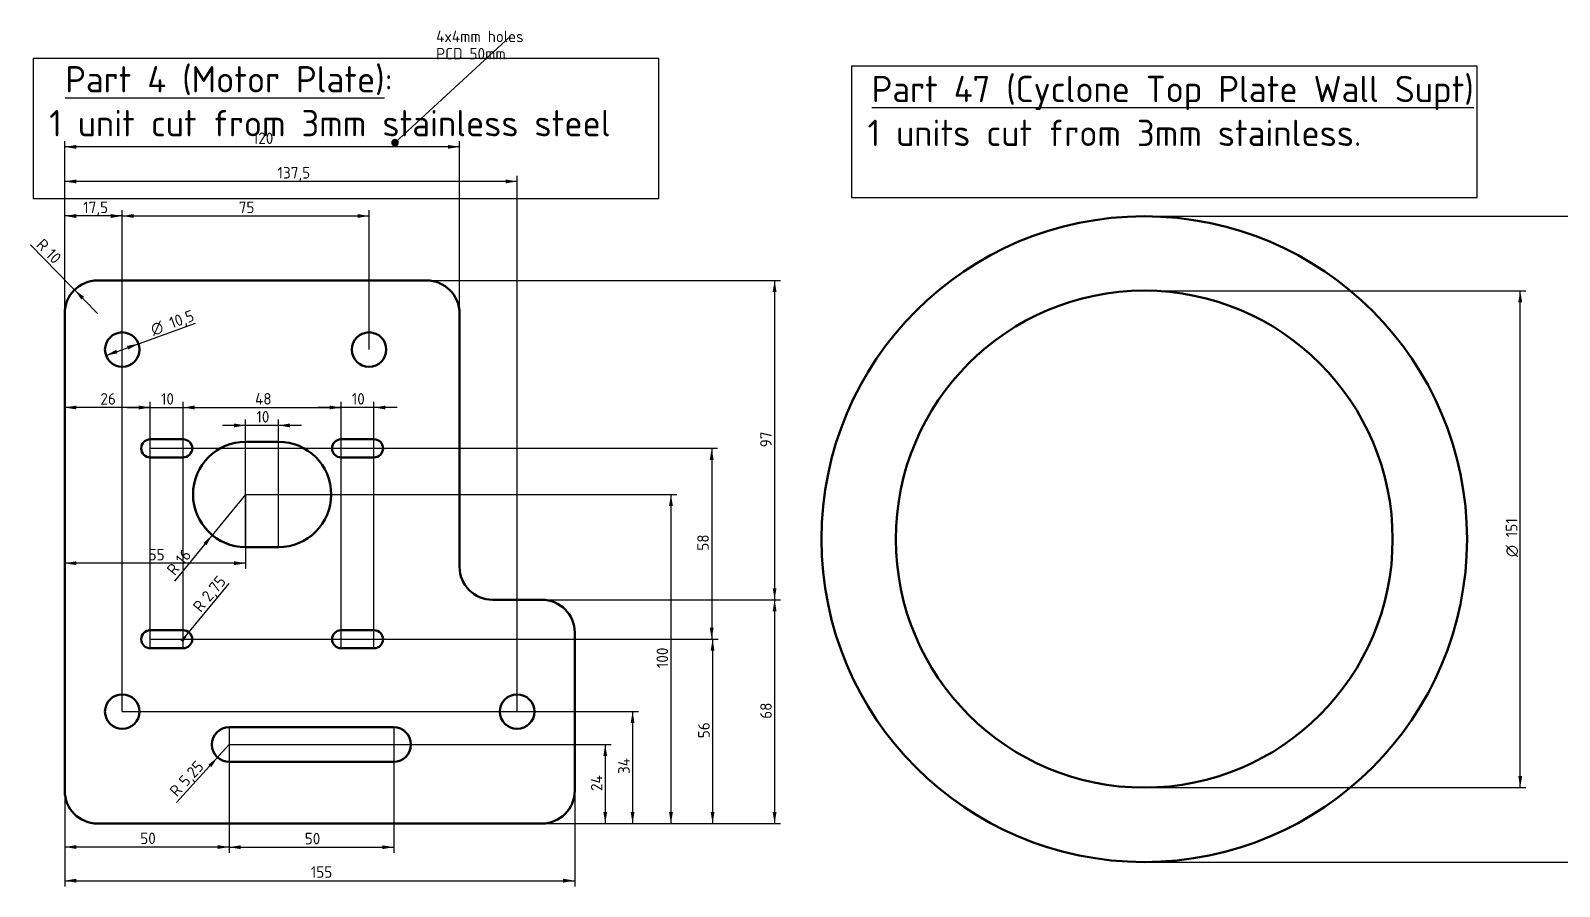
# Model space of a CAD drawing. Header units: millimetres. Extents: x 35 to 1325, y 100 to 832.
# Drawn here: x 42.9 to 507.5, y 99.6 to 359.6 of the extents above; entities that cross this region are included whole.
import ezdxf
from ezdxf.enums import TextEntityAlignment as Align

# ---------------------------------------------------------------- set-up
doc = ezdxf.new("R2010")
doc.units = ezdxf.units.MM
doc.layers.add('Default', color=7, linetype='Continuous')
doc.layers.add('Dimensions', color=7, linetype='Continuous')
doc.styles.add('SEACAD_Solid_Edge_ISO', font='seiso.ttf')
doc.styles.add('SEACAD_Solid_Edge_ISO1_Symbols', font='semeci1.ttf')
doc.dimstyles.new('ISO_(mm)', dxfattribs={"dimtxt": 3.5, "dimasz": 3.5, "dimexe": 1.75, "dimexo": 0, "dimgap": 0.875, "dimtad": 1, "dimtxsty": 'SEACAD_Solid_Edge_ISO', "dimblk1": '_SE_FILLED', "dimblk2": '_SE_FILLED', "dimsah": 1, "dimcen": 1.75, "dimadec": 0, "dimazin": 0, "dimtfac": 0.5, "dimtmove": 0, "dimatfit": 3, "dimfxl": 1, "dimarcsym": 0})

# ---------------------------------------------------------------- blocks, each defined once
blk = doc.blocks.new('SEANNOT_GROUP')
at = {"layer": 'Dimensions', "linetype": 'Continuous', "lineweight": 25}
h = blk.add_hatch(color=7, dxfattribs=at)
edge = h.paths.add_edge_path()
edge.add_ellipse((153.64, 325.59), major_axis=(1.17, 0), ratio=1, start_angle=0, end_angle=360)
at = {"layer": 'Dimensions', "color": 7, "linetype": 'Continuous', "lineweight": 25}
blk.add_lwpolyline([(188.68, 357.87), (153.64, 325.59)], dxfattribs=at)
at = {"layer": 'Dimensions', "color": 7, "linetype": 'Continuous', "lineweight": 5, "style": 'SEACAD_Solid_Edge_ISO'}
for s, p in [('4x4mm holes', (166.14, 359.62)), ('PCD 50mm', (166.14, 354.37))]:
    blk.add_text(s, height=3.5, dxfattribs=at).set_placement(p, align=Align.TOP_LEFT)
blk = doc.blocks.new('DMBLK371')
at = {"layer": 'Dimensions', "linetype": 'Continuous', "lineweight": 25}
for points in [[(496.21, 277.11), (495.62, 280.61), (495.04, 277.11)], [(496.21, 133.11), (495.04, 133.11), (495.62, 129.61)]]:
    blk.add_hatch(color=7, dxfattribs=at).paths.add_polyline_path(points)
at = {"layer": 'Dimensions', "color": 7, "linetype": 'Continuous', "lineweight": 25}
for p, q in [((381.36, 280.61), (497.37, 280.61)), ((495.62, 129.61), (495.62, 280.61)), ((381.36, 129.61), (497.37, 129.61))]:
    blk.add_line(p, q, dxfattribs=at)
for s, style, p in [('151', 'SEACAD_Solid_Edge_ISO', (491.25, 205.69)), ('O', 'SEACAD_Solid_Edge_ISO1_Symbols', (491.25, 199.69))]:
    blk.add_text(s, height=3.5, rotation=90, dxfattribs=dict(at, style=style)).set_placement(p, align=Align.TOP_LEFT)
blk = doc.blocks.new('_SE_FILLED')
at = {"color": 0}
blk.add_line((0, 0), (-1, 0), dxfattribs=at)
blk.add_solid([(0, 0), (-1, -0.1665), (-1, 0.1665), (0, 0)], dxfattribs=at)
blk = doc.blocks.new('DMBLK394')
at = {"layer": 'Dimensions', "linetype": 'Continuous', "lineweight": 25}
for points in [[(68.9, 262.66), (65.81, 260.93), (69.3, 261.57)], [(72.2, 263.85), (72.59, 262.75), (75.69, 264.48)]]:
    blk.add_hatch(color=7, dxfattribs=at).paths.add_polyline_path(points)
at = {"layer": 'Dimensions', "color": 7, "linetype": 'Continuous', "lineweight": 25}
for p, q in [((75.69, 264.48), (93.04, 270.7)), ((65.81, 260.93), (75.69, 264.48))]:
    blk.add_line(p, q, dxfattribs=at)
for s, style, p in [('10,5', 'SEACAD_Solid_Edge_ISO', (84.65, 272.34)), ('O', 'SEACAD_Solid_Edge_ISO1_Symbols', (79, 270.31))]:
    blk.add_text(s, height=3.5, rotation=19.7196, dxfattribs=dict(at, style=style)).set_placement(p, align=Align.TOP_LEFT)
blk = doc.blocks.new('DMBLK395')
at = {"layer": 'Dimensions', "linetype": 'Continuous', "lineweight": 25}
blk.add_hatch(color=7, dxfattribs=at).paths.add_polyline_path([(58.29, 277.95), (59.12, 278.76), (56.26, 280.86)])
at = {"layer": 'Dimensions', "color": 7, "linetype": 'Continuous', "lineweight": 25}
blk.add_line((63.25, 273.71), (42.88, 294.54), dxfattribs=at)
at = {"layer": 'Dimensions', "color": 7, "linetype": 'Continuous', "lineweight": 25, "style": 'SEACAD_Solid_Edge_ISO'}
for s, p in [('R', (46.86, 296.72)), ('10', (49.78, 293.74))]:
    blk.add_text(s, height=3.5, rotation=314.3506, dxfattribs=at).set_placement(p, align=Align.TOP_LEFT)
blk = doc.blocks.new('DMBLK396')
at = {"layer": 'Dimensions', "linetype": 'Continuous', "lineweight": 25}
for points in [[(56.75, 303.89), (53.25, 303.3), (56.75, 302.72)], [(67.25, 303.89), (67.25, 302.72), (70.75, 303.3)]]:
    blk.add_hatch(color=7, dxfattribs=at).paths.add_polyline_path(points)
at = {"layer": 'Dimensions', "color": 7, "linetype": 'Continuous', "lineweight": 25}
for p, q in [((53.25, 273.71), (53.25, 305.05)), ((70.75, 303.3), (53.25, 303.3)), ((70.75, 262.71), (70.75, 305.05))]:
    blk.add_line(p, q, dxfattribs=at)
at = {"layer": 'Dimensions', "color": 7, "linetype": 'Continuous', "lineweight": 25, "style": 'SEACAD_Solid_Edge_ISO'}
blk.add_text('17,5', height=3.5, dxfattribs=at).set_placement((58.86, 307.68), align=Align.TOP_LEFT)
blk = doc.blocks.new('DMBLK397')
at = {"layer": 'Dimensions', "linetype": 'Continuous', "lineweight": 25}
for points in [[(74.25, 303.89), (70.75, 303.3), (74.25, 302.72)], [(142.25, 303.89), (142.25, 302.72), (145.75, 303.3)]]:
    blk.add_hatch(color=7, dxfattribs=at).paths.add_polyline_path(points)
at = {"layer": 'Dimensions', "color": 7, "linetype": 'Continuous', "lineweight": 25}
for p, q in [((70.75, 262.71), (70.75, 305.05)), ((70.75, 303.3), (145.75, 303.3)), ((145.75, 262.71), (145.75, 305.05))]:
    blk.add_line(p, q, dxfattribs=at)
at = {"layer": 'Dimensions', "color": 7, "linetype": 'Continuous', "lineweight": 25, "style": 'SEACAD_Solid_Edge_ISO'}
blk.add_text('75', height=3.5, dxfattribs=at).set_placement((106.14, 307.68), align=Align.TOP_LEFT)
blk = doc.blocks.new('DMBLK398')
at = {"layer": 'Dimensions', "linetype": 'Continuous', "lineweight": 25}
for points in [[(56.75, 303.89), (53.25, 303.3), (56.75, 302.72)], [(67.25, 303.89), (67.25, 302.72), (70.75, 303.3)]]:
    blk.add_hatch(color=7, dxfattribs=at).paths.add_polyline_path(points)
at = {"layer": 'Dimensions', "color": 7, "linetype": 'Continuous', "lineweight": 25}
for p, q in [((53.25, 273.71), (53.25, 305.05)), ((70.75, 303.3), (53.25, 303.3)), ((70.75, 152.71), (70.75, 305.05))]:
    blk.add_line(p, q, dxfattribs=at)
at = {"layer": 'Dimensions', "color": 7, "linetype": 'Continuous', "lineweight": 25, "style": 'SEACAD_Solid_Edge_ISO'}
blk.add_text('17,5', height=3.5, dxfattribs=at).set_placement((58.86, 307.68), align=Align.TOP_LEFT)
blk = doc.blocks.new('DMBLK399')
at = {"layer": 'Dimensions', "linetype": 'Continuous', "lineweight": 25}
for points in [[(56.75, 314.39), (53.25, 313.8), (56.75, 313.22)], [(187.25, 314.39), (187.25, 313.22), (190.75, 313.8)]]:
    blk.add_hatch(color=7, dxfattribs=at).paths.add_polyline_path(points)
at = {"layer": 'Dimensions', "color": 7, "linetype": 'Continuous', "lineweight": 25}
for p, q in [((53.25, 273.71), (53.25, 315.55)), ((190.75, 313.8), (53.25, 313.8)), ((190.75, 152.71), (190.75, 315.55))]:
    blk.add_line(p, q, dxfattribs=at)
at = {"layer": 'Dimensions', "color": 7, "linetype": 'Continuous', "lineweight": 25, "style": 'SEACAD_Solid_Edge_ISO'}
blk.add_text('137,5', height=3.5, dxfattribs=at).set_placement((117.94, 318.18), align=Align.TOP_LEFT)
blk = doc.blocks.new('DMBLK400')
at = {"layer": 'Dimensions', "linetype": 'Continuous', "lineweight": 25}
blk.add_hatch(color=7, dxfattribs=at).paths.add_polyline_path([(88.32, 174.5), (89.22, 173.76), (91, 176.83)])
at = {"layer": 'Dimensions', "color": 7, "linetype": 'Continuous', "lineweight": 25}
blk.add_line((89.25, 174.71), (103.2, 191.63), dxfattribs=at)
at = {"layer": 'Dimensions', "color": 7, "linetype": 'Continuous', "lineweight": 25, "style": 'SEACAD_Solid_Edge_ISO'}
for s, p in [('2,75', (94.59, 188.06)), ('R', (91.94, 184.85))]:
    blk.add_text(s, height=3.5, rotation=50.496, dxfattribs=at).set_placement(p, align=Align.TOP_LEFT)
blk = doc.blocks.new('DMBLK401')
at = {"layer": 'Dimensions', "linetype": 'Continuous', "lineweight": 25}
for points in [[(75.75, 245.7), (75.75, 244.53), (79.25, 245.11)], [(92.75, 245.7), (89.25, 245.11), (92.75, 244.53)]]:
    blk.add_hatch(color=7, dxfattribs=at).paths.add_polyline_path(points)
at = {"layer": 'Dimensions', "color": 7, "linetype": 'Continuous', "lineweight": 25}
for p, q in [((79.25, 171.96), (79.25, 246.86)), ((89.25, 171.96), (89.25, 246.86)), ((72.25, 245.11), (96.25, 245.11))]:
    blk.add_line(p, q, dxfattribs=at)
at = {"layer": 'Dimensions', "color": 7, "linetype": 'Continuous', "lineweight": 25, "style": 'SEACAD_Solid_Edge_ISO'}
blk.add_text('10', height=3.5, dxfattribs=at).set_placement((82.5, 249.49), align=Align.TOP_LEFT)
blk = doc.blocks.new('DMBLK402')
at = {"layer": 'Dimensions', "linetype": 'Continuous', "lineweight": 25}
for points in [[(56.75, 245.7), (53.25, 245.11), (56.75, 244.53)], [(75.75, 245.7), (75.75, 244.53), (79.25, 245.11)]]:
    blk.add_hatch(color=7, dxfattribs=at).paths.add_polyline_path(points)
at = {"layer": 'Dimensions', "color": 7, "linetype": 'Continuous', "lineweight": 25}
for p, q in [((79.25, 174.71), (79.25, 246.86)), ((79.25, 245.11), (53.25, 245.11))]:
    blk.add_line(p, q, dxfattribs=at)
at = {"layer": 'Dimensions', "color": 7, "linetype": 'Continuous', "lineweight": 25, "style": 'SEACAD_Solid_Edge_ISO'}
blk.add_text('26', height=3.5, dxfattribs=at).set_placement((64.1, 249.49), align=Align.TOP_LEFT)
blk = doc.blocks.new('DMBLK403')
at = {"layer": 'Dimensions', "linetype": 'Continuous', "lineweight": 25}
for points in [[(92.75, 245.7), (89.25, 245.11), (92.75, 244.53)], [(133.75, 245.7), (133.75, 244.53), (137.25, 245.11)]]:
    blk.add_hatch(color=7, dxfattribs=at).paths.add_polyline_path(points)
at = {"layer": 'Dimensions', "color": 7, "linetype": 'Continuous', "lineweight": 25}
for p, q in [((89.25, 174.71), (89.25, 246.86)), ((137.25, 174.71), (137.25, 246.86)), ((89.25, 245.11), (137.25, 245.11))]:
    blk.add_line(p, q, dxfattribs=at)
at = {"layer": 'Dimensions', "color": 7, "linetype": 'Continuous', "lineweight": 25, "style": 'SEACAD_Solid_Edge_ISO'}
blk.add_text('48', height=3.5, dxfattribs=at).set_placement((111.1, 249.49), align=Align.TOP_LEFT)
blk = doc.blocks.new('DMBLK404')
at = {"layer": 'Dimensions', "linetype": 'Continuous', "lineweight": 25}
for points in [[(133.75, 245.7), (133.75, 244.53), (137.25, 245.11)], [(150.75, 245.7), (147.25, 245.11), (150.75, 244.53)]]:
    blk.add_hatch(color=7, dxfattribs=at).paths.add_polyline_path(points)
at = {"layer": 'Dimensions', "color": 7, "linetype": 'Continuous', "lineweight": 25}
for p, q in [((137.25, 171.96), (137.25, 246.86)), ((147.25, 171.96), (147.25, 246.86)), ((154.25, 245.11), (130.25, 245.11))]:
    blk.add_line(p, q, dxfattribs=at)
at = {"layer": 'Dimensions', "color": 7, "linetype": 'Continuous', "lineweight": 25, "style": 'SEACAD_Solid_Edge_ISO'}
blk.add_text('10', height=3.5, dxfattribs=at).set_placement((140.5, 249.49), align=Align.TOP_LEFT)
blk = doc.blocks.new('DMBLK405')
at = {"layer": 'Dimensions', "linetype": 'Continuous', "lineweight": 25}
for points in [[(250.74, 171.21), (250.16, 174.71), (249.58, 171.21)], [(250.74, 122.21), (249.58, 122.21), (250.16, 118.71)]]:
    blk.add_hatch(color=7, dxfattribs=at).paths.add_polyline_path(points)
at = {"layer": 'Dimensions', "color": 7, "linetype": 'Continuous', "lineweight": 25}
for p, q in [((79.25, 174.71), (251.91, 174.71)), ((250.16, 174.71), (250.16, 118.71)), ((198.25, 118.71), (251.91, 118.71))]:
    blk.add_line(p, q, dxfattribs=at)
at = {"layer": 'Dimensions', "color": 7, "linetype": 'Continuous', "lineweight": 25, "style": 'SEACAD_Solid_Edge_ISO'}
blk.add_text('56', height=3.5, rotation=90, dxfattribs=at).set_placement((245.78, 144.64), align=Align.TOP_LEFT)
blk = doc.blocks.new('DMBLK406')
at = {"layer": 'Dimensions', "linetype": 'Continuous', "lineweight": 25}
for points in [[(250.47, 229.21), (249.89, 232.71), (249.3, 229.21)], [(250.47, 178.21), (249.3, 178.21), (249.89, 174.71)]]:
    blk.add_hatch(color=7, dxfattribs=at).paths.add_polyline_path(points)
at = {"layer": 'Dimensions', "color": 7, "linetype": 'Continuous', "lineweight": 25}
for p, q in [((79.25, 232.71), (251.64, 232.71)), ((249.89, 232.71), (249.89, 174.71)), ((79.25, 174.71), (251.64, 174.71))]:
    blk.add_line(p, q, dxfattribs=at)
at = {"layer": 'Dimensions', "color": 7, "linetype": 'Continuous', "lineweight": 25, "style": 'SEACAD_Solid_Edge_ISO'}
blk.add_text('58', height=3.5, rotation=90, dxfattribs=at).set_placement((245.51, 201.6), align=Align.TOP_LEFT)
blk = doc.blocks.new('DMBLK407')
at = {"layer": 'Dimensions', "linetype": 'Continuous', "lineweight": 25}
blk.add_hatch(color=7, dxfattribs=at).paths.add_polyline_path([(96.33, 203.26), (98.1, 206.34), (95.43, 204)])
at = {"layer": 'Dimensions', "color": 7, "linetype": 'Continuous', "lineweight": 25}
blk.add_line((108.25, 218.71), (86.59, 192.31), dxfattribs=at)
at = {"layer": 'Dimensions', "color": 7, "linetype": 'Continuous', "lineweight": 25, "style": 'SEACAD_Solid_Edge_ISO'}
for s, p in [('16', (86.63, 199.25)), ('R', (83.99, 196.03))]:
    blk.add_text(s, height=3.5, rotation=50.636, dxfattribs=at).set_placement(p, align=Align.TOP_LEFT)
blk = doc.blocks.new('DMBLK408')
at = {"layer": 'Dimensions', "linetype": 'Continuous', "lineweight": 25}
for points in [[(104.75, 240.25), (104.75, 239.09), (108.25, 239.67)], [(121.75, 240.25), (118.25, 239.67), (121.75, 239.09)]]:
    blk.add_hatch(color=7, dxfattribs=at).paths.add_polyline_path(points)
at = {"layer": 'Dimensions', "color": 7, "linetype": 'Continuous', "lineweight": 25}
for p, q in [((125.25, 239.67), (101.25, 239.67)), ((108.25, 202.71), (108.25, 241.42)), ((118.25, 202.71), (118.25, 241.42))]:
    blk.add_line(p, q, dxfattribs=at)
at = {"layer": 'Dimensions', "color": 7, "linetype": 'Continuous', "lineweight": 25, "style": 'SEACAD_Solid_Edge_ISO'}
blk.add_text('10', height=3.5, dxfattribs=at).set_placement((111.5, 244.04), align=Align.TOP_LEFT)
blk = doc.blocks.new('DMBLK409')
at = {"layer": 'Dimensions', "linetype": 'Continuous', "lineweight": 25}
for points in [[(238.1, 215.21), (237.52, 218.71), (236.93, 215.21)], [(238.1, 122.21), (236.93, 122.21), (237.52, 118.71)]]:
    blk.add_hatch(color=7, dxfattribs=at).paths.add_polyline_path(points)
at = {"layer": 'Dimensions', "color": 7, "linetype": 'Continuous', "lineweight": 25}
for p, q in [((108.25, 218.71), (239.27, 218.71)), ((237.52, 218.71), (237.52, 118.71)), ((198.25, 118.71), (239.27, 118.71))]:
    blk.add_line(p, q, dxfattribs=at)
at = {"layer": 'Dimensions', "color": 7, "linetype": 'Continuous', "lineweight": 25, "style": 'SEACAD_Solid_Edge_ISO'}
blk.add_text('100', height=3.5, rotation=90, dxfattribs=at).set_placement((233.14, 165.92), align=Align.TOP_LEFT)
blk = doc.blocks.new('DMBLK410')
at = {"layer": 'Dimensions', "linetype": 'Continuous', "lineweight": 25}
for points in [[(56.75, 197.21), (56.75, 198.38), (53.25, 197.8)], [(104.75, 197.21), (108.25, 197.8), (104.75, 198.38)]]:
    blk.add_hatch(color=7, dxfattribs=at).paths.add_polyline_path(points)
at = {"layer": 'Dimensions', "color": 7, "linetype": 'Continuous', "lineweight": 25}
for p, q in [((108.25, 218.71), (108.25, 196.05)), ((108.25, 197.8), (53.25, 197.8))]:
    blk.add_line(p, q, dxfattribs=at)
at = {"layer": 'Dimensions', "color": 7, "linetype": 'Continuous', "lineweight": 25, "style": 'SEACAD_Solid_Edge_ISO'}
blk.add_text('55', height=3.5, dxfattribs=at).set_placement((78.76, 202.17), align=Align.TOP_LEFT)
blk = doc.blocks.new('DMBLK411')
at = {"layer": 'Dimensions', "linetype": 'Continuous', "lineweight": 25}
for points in [[(226.43, 149.21), (225.85, 152.71), (225.26, 149.21)], [(226.43, 122.21), (225.26, 122.21), (225.85, 118.71)]]:
    blk.add_hatch(color=7, dxfattribs=at).paths.add_polyline_path(points)
at = {"layer": 'Dimensions', "color": 7, "linetype": 'Continuous', "lineweight": 25}
for p, q in [((70.75, 152.71), (227.6, 152.71)), ((225.85, 152.71), (225.85, 118.71)), ((198.25, 118.71), (227.6, 118.71))]:
    blk.add_line(p, q, dxfattribs=at)
at = {"layer": 'Dimensions', "color": 7, "linetype": 'Continuous', "lineweight": 25, "style": 'SEACAD_Solid_Edge_ISO'}
blk.add_text('34', height=3.5, rotation=90, dxfattribs=at).set_placement((221.47, 133.76), align=Align.TOP_LEFT)
blk = doc.blocks.new('DMBLK412')
at = {"layer": 'Dimensions', "linetype": 'Continuous', "lineweight": 25}
blk.add_hatch(color=7, dxfattribs=at).paths.add_polyline_path([(97.8, 135.84), (99.72, 138.82), (96.93, 136.62)])
at = {"layer": 'Dimensions', "color": 7, "linetype": 'Continuous', "lineweight": 25}
blk.add_line((103.25, 142.71), (87.23, 125.07), dxfattribs=at)
at = {"layer": 'Dimensions', "color": 7, "linetype": 'Continuous', "lineweight": 25, "style": 'SEACAD_Solid_Edge_ISO'}
for s, p in [('5,25', (87.62, 132)), ('R', (84.82, 128.91))]:
    blk.add_text(s, height=3.5, rotation=47.7631, dxfattribs=at).set_placement(p, align=Align.TOP_LEFT)
blk = doc.blocks.new('DMBLK413')
at = {"layer": 'Dimensions', "linetype": 'Continuous', "lineweight": 25}
for points in [[(56.75, 110.99), (56.75, 112.15), (53.25, 111.57)], [(99.75, 110.99), (103.25, 111.57), (99.75, 112.15)]]:
    blk.add_hatch(color=7, dxfattribs=at).paths.add_polyline_path(points)
at = {"layer": 'Dimensions', "color": 7, "linetype": 'Continuous', "lineweight": 25}
for p, q in [((103.25, 142.71), (103.25, 109.82)), ((53.25, 128.71), (53.25, 109.82)), ((103.25, 111.57), (53.25, 111.57))]:
    blk.add_line(p, q, dxfattribs=at)
at = {"layer": 'Dimensions', "color": 7, "linetype": 'Continuous', "lineweight": 25, "style": 'SEACAD_Solid_Edge_ISO'}
blk.add_text('50', height=3.5, dxfattribs=at).set_placement((76.22, 115.95), align=Align.TOP_LEFT)
blk = doc.blocks.new('DMBLK414')
at = {"layer": 'Dimensions', "linetype": 'Continuous', "lineweight": 25}
for points in [[(218.13, 139.21), (217.54, 142.71), (216.96, 139.21)], [(218.13, 122.21), (216.96, 122.21), (217.54, 118.71)]]:
    blk.add_hatch(color=7, dxfattribs=at).paths.add_polyline_path(points)
at = {"layer": 'Dimensions', "color": 7, "linetype": 'Continuous', "lineweight": 25}
for p, q in [((103.25, 142.71), (219.29, 142.71)), ((217.54, 142.71), (217.54, 118.71)), ((198.25, 118.71), (219.29, 118.71))]:
    blk.add_line(p, q, dxfattribs=at)
at = {"layer": 'Dimensions', "color": 7, "linetype": 'Continuous', "lineweight": 25, "style": 'SEACAD_Solid_Edge_ISO'}
blk.add_text('24', height=3.5, rotation=90, dxfattribs=at).set_placement((213.17, 128.6), align=Align.TOP_LEFT)
blk = doc.blocks.new('DMBLK415')
at = {"layer": 'Dimensions', "linetype": 'Continuous', "lineweight": 25}
for points in [[(106.75, 110.93), (106.75, 112.1), (103.25, 111.52)], [(149.75, 110.93), (153.25, 111.52), (149.75, 112.1)]]:
    blk.add_hatch(color=7, dxfattribs=at).paths.add_polyline_path(points)
at = {"layer": 'Dimensions', "color": 7, "linetype": 'Continuous', "lineweight": 25}
for p, q in [((103.25, 147.96), (103.25, 109.77)), ((153.25, 147.96), (153.25, 109.77)), ((103.25, 111.52), (153.25, 111.52))]:
    blk.add_line(p, q, dxfattribs=at)
at = {"layer": 'Dimensions', "color": 7, "linetype": 'Continuous', "lineweight": 25, "style": 'SEACAD_Solid_Edge_ISO'}
blk.add_text('50', height=3.5, dxfattribs=at).set_placement((126.22, 115.89), align=Align.TOP_LEFT)
blk = doc.blocks.new('DMBLK416')
at = {"layer": 'Dimensions', "linetype": 'Continuous', "lineweight": 25}
for points in [[(269.6, 280.21), (269.02, 283.71), (268.43, 280.21)], [(269.6, 190.21), (268.43, 190.21), (269.02, 186.71)]]:
    blk.add_hatch(color=7, dxfattribs=at).paths.add_polyline_path(points)
at = {"layer": 'Dimensions', "color": 7, "linetype": 'Continuous', "lineweight": 25}
for p, q in [((163.25, 283.71), (270.77, 283.71)), ((269.02, 283.71), (269.02, 186.71)), ((198.25, 186.71), (270.77, 186.71))]:
    blk.add_line(p, q, dxfattribs=at)
at = {"layer": 'Dimensions', "color": 7, "linetype": 'Continuous', "lineweight": 25, "style": 'SEACAD_Solid_Edge_ISO'}
blk.add_text('97', height=3.5, rotation=90, dxfattribs=at).set_placement((264.64, 233.02), align=Align.TOP_LEFT)
blk = doc.blocks.new('DMBLK417')
at = {"layer": 'Dimensions', "linetype": 'Continuous', "lineweight": 25}
for points in [[(56.75, 324.89), (53.25, 324.3), (56.75, 323.72)], [(169.75, 324.89), (169.75, 323.72), (173.25, 324.3)]]:
    blk.add_hatch(color=7, dxfattribs=at).paths.add_polyline_path(points)
at = {"layer": 'Dimensions', "color": 7, "linetype": 'Continuous', "lineweight": 25}
for p, q in [((53.25, 273.71), (53.25, 326.05)), ((173.25, 273.71), (173.25, 326.05)), ((173.25, 324.3), (53.25, 324.3))]:
    blk.add_line(p, q, dxfattribs=at)
at = {"layer": 'Dimensions', "color": 7, "linetype": 'Continuous', "lineweight": 25, "style": 'SEACAD_Solid_Edge_ISO'}
blk.add_text('120', height=3.5, dxfattribs=at).set_placement((110.42, 328.68), align=Align.TOP_LEFT)
blk = doc.blocks.new('DMBLK418')
at = {"layer": 'Dimensions', "linetype": 'Continuous', "lineweight": 25}
for points in [[(56.75, 100.77), (56.75, 101.94), (53.25, 101.35)], [(204.75, 100.77), (208.25, 101.35), (204.75, 101.94)]]:
    blk.add_hatch(color=7, dxfattribs=at).paths.add_polyline_path(points)
at = {"layer": 'Dimensions', "color": 7, "linetype": 'Continuous', "lineweight": 25}
for p, q in [((53.25, 128.71), (53.25, 99.6)), ((208.25, 128.71), (208.25, 99.6)), ((53.25, 101.35), (208.25, 101.35))]:
    blk.add_line(p, q, dxfattribs=at)
at = {"layer": 'Dimensions', "color": 7, "linetype": 'Continuous', "lineweight": 25, "style": 'SEACAD_Solid_Edge_ISO'}
blk.add_text('155', height=3.5, dxfattribs=at).set_placement((128.04, 105.73), align=Align.TOP_LEFT)
blk = doc.blocks.new('DMBLK419')
at = {"layer": 'Dimensions', "linetype": 'Continuous', "lineweight": 25}
for points in [[(269.6, 183.21), (269.02, 186.71), (268.43, 183.21)], [(269.6, 122.21), (268.43, 122.21), (269.02, 118.71)]]:
    blk.add_hatch(color=7, dxfattribs=at).paths.add_polyline_path(points)
at = {"layer": 'Dimensions', "color": 7, "linetype": 'Continuous', "lineweight": 25}
for p, q in [((198.25, 186.71), (270.77, 186.71)), ((269.02, 186.71), (269.02, 118.71)), ((198.25, 118.71), (270.77, 118.71))]:
    blk.add_line(p, q, dxfattribs=at)
at = {"layer": 'Dimensions', "color": 7, "linetype": 'Continuous', "lineweight": 25, "style": 'SEACAD_Solid_Edge_ISO'}
blk.add_text('68', height=3.5, rotation=90, dxfattribs=at).set_placement((264.64, 150.52), align=Align.TOP_LEFT)
blk = doc.blocks.new('DMBLK427')
at = {"layer": 'Dimensions', "linetype": 'Continuous', "lineweight": 25}
for points in [[(526.46, 299.71), (525.87, 303.21), (525.29, 299.71)], [(526.46, 110.51), (525.29, 110.51), (525.87, 107.01)]]:
    blk.add_hatch(color=7, dxfattribs=at).paths.add_polyline_path(points)
at = {"layer": 'Dimensions', "color": 7, "linetype": 'Continuous', "lineweight": 25}
for p, q in [((381.36, 303.21), (527.62, 303.21)), ((525.87, 107.01), (525.87, 303.21)), ((381.36, 107.01), (527.62, 107.01))]:
    blk.add_line(p, q, dxfattribs=at)
for s, style, p in [('196,2', 'SEACAD_Solid_Edge_ISO', (521.5, 203.86)), ('O', 'SEACAD_Solid_Edge_ISO1_Symbols', (521.5, 197.86))]:
    blk.add_text(s, height=3.5, rotation=90, dxfattribs=dict(at, style=style)).set_placement(p, align=Align.TOP_LEFT)

msp = doc.modelspace()

# ---------------------------------------------------------------- linework, layer by layer
at = {"layer": 'Default', "color": 7, "linetype": 'Continuous', "lineweight": 50}
for p, q in [((63.248, 283.705), (163.248, 283.705)), ((53.248, 273.705), (53.248, 128.705)), ((173.248, 196.705), (173.248, 273.705)), ((89.248, 235.455), (79.248, 235.455)), ((108.248, 234.705), (118.248, 234.705)), ((137.248, 235.455), (147.248, 235.455)), ((79.248, 229.955), (89.248, 229.955)), ((147.248, 229.955), (137.248, 229.955)), ((118.248, 202.705), (108.248, 202.705)), ((183.248, 186.705), (198.248, 186.705)), ((89.248, 177.455), (79.248, 177.455)), ((137.248, 177.455), (147.248, 177.455)), ((208.248, 176.705), (208.248, 128.705)), ((79.248, 171.955), (89.248, 171.955)), ((147.248, 171.955), (137.248, 171.955)), ((103.248, 147.955), (153.248, 147.955)), ((103.248, 137.455), (153.248, 137.455)), ((63.248, 118.705), (198.248, 118.705))]:
    msp.add_line(p, q, dxfattribs=at)
at = {"layer": 'Default', "color": 7, "linetype": 'Continuous', "lineweight": 30}
for points in [[(43.705, 351.2), (43.705, 308.566), (233.837, 308.566), (233.837, 351.2), (43.705, 351.2)], [(292.413, 348.855), (292.413, 308.923), (482.546, 308.923), (482.546, 348.855), (292.413, 348.855)]]:
    msp.add_lwpolyline(points, dxfattribs=at)
at = {"layer": 'Default', "color": 7, "linetype": 'Continuous', "lineweight": 50}
for centre, radius in [((381.356, 205.113), 98.1), ((381.356, 205.113), 75.5), ((70.748, 262.705), 5.25), ((145.748, 262.705), 5.25), ((70.748, 152.705), 5.25), ((190.748, 152.705), 5.25)]:
    msp.add_circle(centre, radius, dxfattribs=at)
for centre, radius, start, end in [((63.248, 273.705), 10, 90, 180), ((163.248, 273.705), 10, 0, 90), ((79.248, 232.705), 2.75, 90, 270), ((89.248, 232.705), 2.75, 270, 90), ((108.248, 218.705), 16, 90, 270), ((118.248, 218.705), 16, 270, 90), ((137.248, 232.705), 2.75, 90, 270), ((147.248, 232.705), 2.75, 270, 90), ((183.248, 196.705), 10, 180, 270), ((198.248, 176.705), 10, 0, 90), ((79.248, 174.705), 2.75, 90, 270), ((89.248, 174.705), 2.75, 270, 90), ((137.248, 174.705), 2.75, 90, 270), ((147.248, 174.705), 2.75, 270, 90), ((103.248, 142.705), 5.25, 90, 270), ((153.248, 142.705), 5.25, 270, 90), ((63.248, 128.705), 10, 180, 270), ((198.248, 128.705), 10, 270, 0)]:
    msp.add_arc(centre, radius, start, end, dxfattribs=at)

# ---------------------------------------------------------------- block references
at = {"layer": 'Dimensions'}
msp.add_blockref('SEANNOT_GROUP', (0, 0), dxfattribs=at)

# ---------------------------------------------------------------- texts
at = {"layer": 'Default', "width": 190.13251, "attachment_point": 1}
for s, insert, char_height in [('{\\fSolid Edge ISO|b0||i0||c0|p34;\\C7;\\L\\H8.;\\W1.;\\T1.;  Part 4 (Motor Plate)}{\\fSolid Edge ISO|b0||i0||c0|p34;\\C7;\\H8.;\\W1.;\\T1.;:}{\\fSolid Edge ISO|b0||i0||c0|p34;\\C7;\\L\\H8.;\\W1.;\\T1.; \\P}{\\fSolid Edge ISO|b0||i0||c0|p34;\\C7;\\H8.;\\W1.;\\T1.; 1 unit cut from 3mm stainless steel}', (43.705, 348.837), 8), ('{\\fSolid Edge ISO|b0||i0||c0|p34;\\C7;\\L\\H10.05416667;\\W1.;\\T1.; }{\\fSolid Edge ISO|b0||i0||c0|p34;\\C7;\\L\\H8.;\\W1.;\\T1.;Part 47 (Cyclone Top Plate Wall Supt) \\P}{\\fSolid Edge ISO|b0||i0||c0|p34;\\C7;\\H8.;\\W1.;\\T1.; 1 units cut from 3mm stainless.\\P}', (292.413, 345.885), 10.054167)]:
    msp.add_mtext(s, dxfattribs=dict(at, insert=insert, char_height=char_height))

# ---------------------------------------------------------------- dimensions: what is measured, and where the dimension line sits
at = {"layer": 'Dimensions', "color": 7, "linetype": 'Continuous', "lineweight": 25}
for base, p1, p2, picture, middle in [((53.248, 324.302), (173.248, 273.705), (53.248, 273.705), 'DMBLK417', (113.248, 324.302)), ((53.248, 313.802), (190.748, 152.705), (53.248, 128.705), 'DMBLK399', (121.998, 313.802)), ((53.248, 303.302), (70.748, 262.705), (53.248, 273.705), 'DMBLK396', (61.998, 303.302)), ((53.248, 303.302), (70.748, 152.705), (53.248, 128.705), 'DMBLK398', (61.998, 303.302)), ((53.248, 197.798), (108.248, 218.705), (53.248, 273.705), 'DMBLK410', (80.748, 197.798)), ((53.248, 245.114), (79.248, 174.705), (53.248, 128.705), 'DMBLK402', (66.248, 245.114)), ((137.248, 245.114), (147.248, 171.955), (137.248, 171.955), 'DMBLK404', (142.248, 245.114)), ((108.248, 239.669), (118.248, 202.705), (108.248, 202.705), 'DMBLK408', (113.248, 239.669)), ((208.248, 101.355), (53.248, 128.705), (208.248, 176.705), 'DMBLK418', (130.748, 101.355)), ((53.248, 111.572), (103.248, 142.705), (53.248, 128.705), 'DMBLK413', (78.248, 111.572))]:
    dim = msp.add_linear_dim(base=base, p1=p1, p2=p2, text='\\A1;<>', dimstyle='ISO_(mm)', dxfattribs=at)
    dim.commit()
    dim.dimension.update_dxf_attribs({"geometry": picture, "text_midpoint": middle, "dimtype": 160})
for base, p1, p2, angle, picture, middle, dimtype in [((70.748, 303.302), (70.748, 262.705), (145.748, 262.705), 0, 'DMBLK397', (108.248, 303.302), 161), ((269.016, 186.705), (163.248, 283.705), (198.248, 186.705), 90, 'DMBLK416', (269.016, 235.205), 160), ((79.248, 245.114), (79.248, 171.955), (89.248, 171.955), 0, 'DMBLK401', (84.248, 245.114), 161), ((89.248, 245.114), (89.248, 174.705), (137.248, 174.705), 0, 'DMBLK403', (113.248, 245.114), 161), ((249.887, 232.705), (79.248, 232.705), (79.248, 174.705), 270, 'DMBLK406', (249.887, 203.705), 161), ((237.516, 118.705), (108.248, 218.705), (63.248, 118.705), 90, 'DMBLK409', (237.516, 168.705), 160), ((269.016, 118.705), (183.248, 186.705), (198.248, 118.705), 90, 'DMBLK419', (269.016, 152.705), 160), ((250.159, 118.705), (79.248, 174.705), (63.248, 118.705), 90, 'DMBLK405', (250.159, 146.705), 160), ((225.847, 118.705), (70.748, 152.705), (63.248, 118.705), 90, 'DMBLK411', (225.847, 135.705), 160), ((103.248, 111.517), (103.248, 147.955), (153.248, 147.955), 0, 'DMBLK415', (128.248, 111.517), 161), ((217.543, 118.705), (103.248, 142.705), (63.248, 118.705), 90, 'DMBLK414', (217.543, 130.705), 160)]:
    dim = msp.add_linear_dim(base=base, p1=p1, p2=p2, angle=angle, text='\\A1;<>', dimstyle='ISO_(mm)', dxfattribs=at)
    dim.commit()
    dim.dimension.update_dxf_attribs({"geometry": picture, "text_midpoint": middle, "dimtype": dimtype})
for base, p1, p2, picture, middle in [((525.873, 303.213), (381.356, 107.013), (381.356, 303.213), 'DMBLK427', (525.873, 205.113)), ((495.622, 280.613), (381.356, 129.613), (381.356, 280.613), 'DMBLK371', (495.622, 205.113))]:
    dim = msp.add_linear_dim(base=base, p1=p1, p2=p2, angle=90, text='\\A1;%%c<>', dimstyle='ISO_(mm)', override={"dimtolj": 1}, dxfattribs=at)
    dim.commit()
    dim.dimension.update_dxf_attribs({"geometry": picture, "text_midpoint": middle, "dimtype": 161})
for center, mpoint, picture, middle in [((63.248, 273.705), (56.258, 280.856), 'DMBLK395', (49.953, 287.306)), ((108.248, 218.705), (98.1, 206.335), 'DMBLK407', (93.059, 200.19)), ((89.248, 174.705), (90.998, 176.827), 'DMBLK400', (94.537, 181.12)), ((103.248, 142.705), (99.719, 138.819), 'DMBLK412', (96.227, 134.973))]:
    dim = msp.add_radius_dim(center=center, mpoint=mpoint, text='\\A1;<>', dimstyle='ISO_(mm)', override={"dimtolj": 1}, dxfattribs=at)
    dim.commit()
    dim.dimension.update_dxf_attribs({"geometry": picture, "text_midpoint": middle, "dimtype": 164})
dim = msp.add_diameter_dim_2p(p1=(65.806, 260.934), p2=(75.69, 264.477), text='\\A1;<>', dimstyle='ISO_(mm)', override={"dimtmove": 1, "dimtolj": 1}, dxfattribs=at)
dim.commit()
dim.dimension.update_dxf_attribs({"geometry": 'DMBLK394', "text_midpoint": (79.327, 265.78), "dimtype": 163})

doc.saveas('drawing.dxf')
